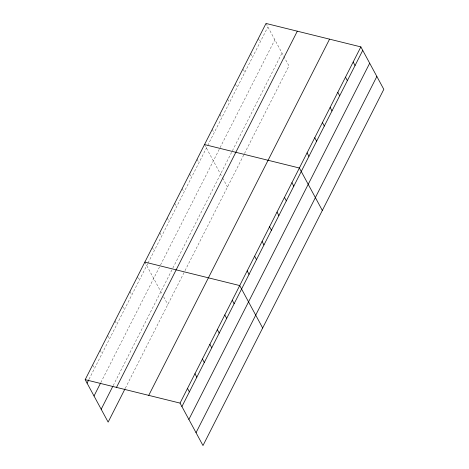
<?xml version="1.0" encoding="UTF-8"?>
<svg xmlns="http://www.w3.org/2000/svg" width="469" height="469" viewBox="0 0 469 469"><rect width="100%" height="100%" fill="white"/><g stroke="black" fill="none" stroke-linecap="round" stroke-linejoin="round"><path stroke-width="0.35" stroke-dasharray="2.35 1.76" d="M89.01 379.292L147.712 263.66M148.034 263.021L207.368 146.14M207.685 145.507L267.887 26.921M100.829 382.575L160.175 265.665M160.504 265.026L219.768 148.274M220.084 147.647L274.84 39.783M113.187 385.606L172.533 268.696M172.856 268.057L232.055 151.434M232.372 150.807L282.004 53.032M125.329 388.244L184.675 271.334M184.997 270.695L244.132 154.207M244.455 153.574L288.957 65.895L284.091 56.896M266.011 23.45L283.745 56.251M258.325 38.587L260.201 42.058M250.639 53.73L252.515 57.2M243.264 69.447L244.83 72.337M235.268 84.004L237.144 87.474M227.582 99.147L229.464 102.617M219.902 114.284L221.778 117.754M212.217 129.421L214.093 132.891M204.531 144.563L222.265 177.358M222.611 178.003L227.483 187.008M197.074 159.255L198.95 162.725M189.611 173.946L191.487 177.417M182.154 188.644L184.03 192.114M174.697 203.335L176.573 206.806M167.234 218.026L169.116 221.497M159.777 232.724L161.653 236.194M152.319 247.415L154.195 250.886M144.862 262.107L162.245 294.268M163.64 296.836L167.808 304.557M137.399 276.804L139.275 280.274M129.942 291.495L131.818 294.966M122.485 306.193L124.361 309.657M115.022 320.884L116.904 324.355M107.565 335.575L109.441 339.046M100.108 350.273L101.984 353.743M92.651 364.964L94.527 368.435"/><path stroke-width="0.7" d="M85.188 379.656L266.011 23.45L360.86 46.894L383.812 89.345L202.989 445.55L180.043 403.106L85.188 379.656L108.14 422.106L125.006 388.883M87.064 383.126L88.688 379.931M94.023 395.988L100.507 383.214M101.187 409.244L112.859 386.245M116.488 387.394L297.311 31.189M148.737 395.367L329.56 39.162M180.043 403.106L360.86 46.894M181.919 406.576L362.736 50.365M188.872 419.438L369.689 63.227M196.036 432.688L376.853 76.482M204.531 144.563L299.38 168.008L322.332 210.452M144.862 262.107L239.712 285.557L262.663 328.001M353.175 62.037L355.051 65.508M345.489 77.174L347.365 80.645M337.803 92.311L339.679 95.782M330.123 107.454L331.999 110.924M322.438 122.591L324.314 126.061M314.752 137.728L316.628 141.198M307.066 152.871L308.942 156.335M291.923 182.699L293.799 186.17M284.466 197.396L286.342 200.867M277.003 212.088L278.879 215.558M269.546 226.779L271.422 230.25M262.089 241.476L263.965 244.947M254.626 256.168L256.502 259.638M247.169 270.859L249.045 274.33M232.255 300.248L234.131 303.719M224.792 314.945L226.668 318.41M217.335 329.637L219.211 333.107M209.878 344.328L211.754 347.799M202.415 359.025L204.291 362.496M194.957 373.717L196.833 377.187M187.5 388.408L189.376 391.879"/></g></svg>
